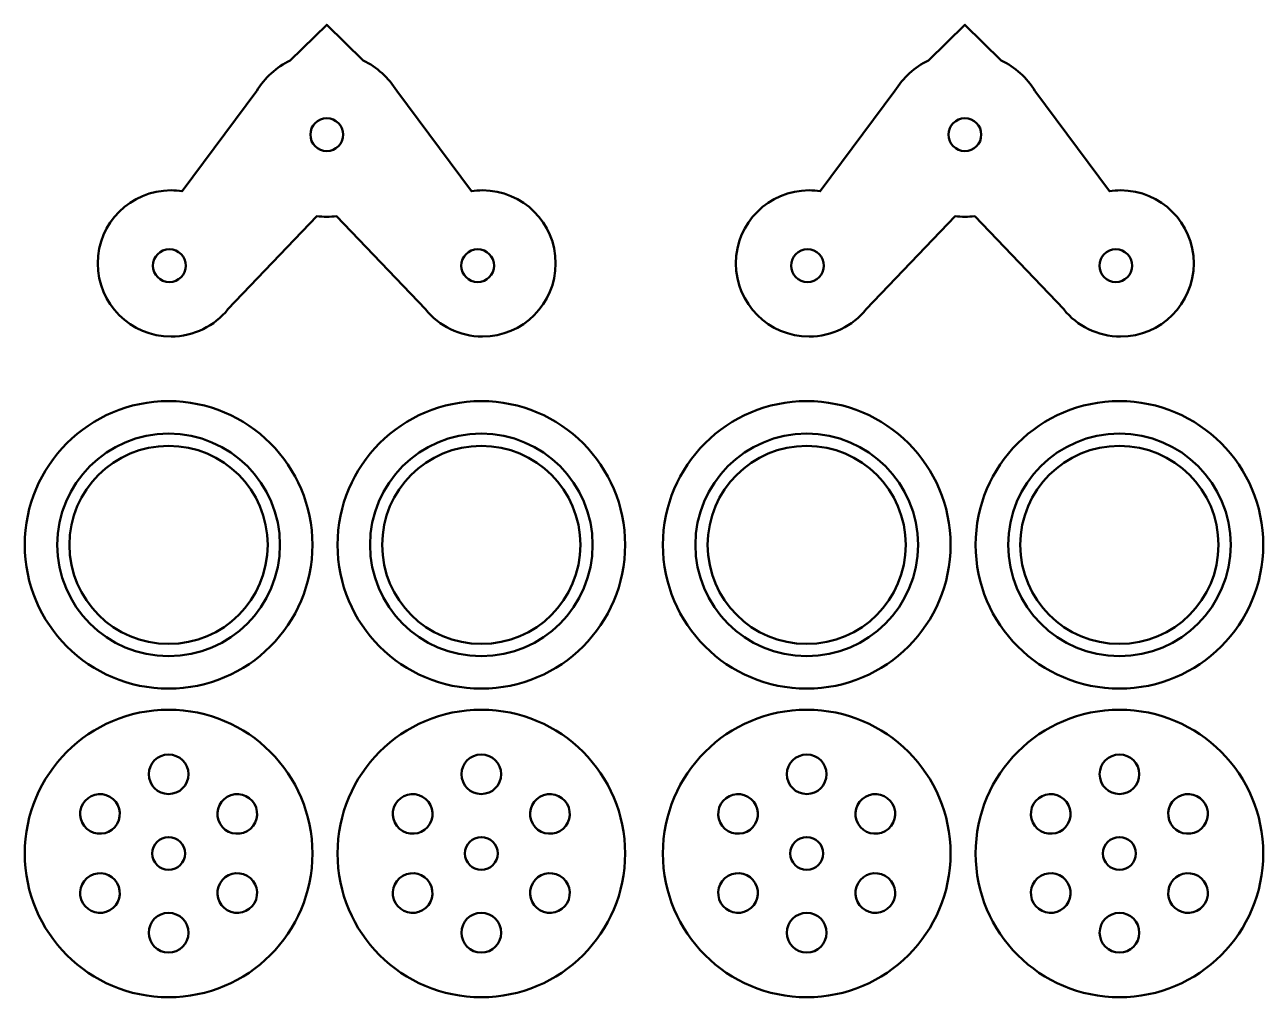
# Model space of a CAD drawing. Header units: inches. Extents: x 247 to 2765, y -1897 to -1110.
# Drawn here: x 525.5 to 638.6, y -1810.2 to -1721.3 of the extents above; entities that cross this region are included whole.
import ezdxf

# ---------------------------------------------------------------- set-up
doc = ezdxf.new("R2010")
doc.units = ezdxf.units.IN
doc.header["$MEASUREMENT"] = 0
doc.layers.add('Layer 1', color=7, linetype='Continuous')

# ---------------------------------------------------------------- blocks, each defined once
blk = doc.blocks.new('block 18')
at = {"layer": 'Layer 1', "color": 18, "lineweight": 50, "true_color": 0x010101}
for points in [[(538.62, -1755.72), (531.36, -1755.72), (525.48, -1761.61), (525.48, -1768.86), (525.48, -1776.12), (531.36, -1782), (538.62, -1782), (545.88, -1782), (551.76, -1776.12), (551.76, -1768.86), (551.76, -1761.61), (545.88, -1755.72), (538.62, -1755.72)], [(538.62, -1777.92), (533.62, -1777.92), (529.56, -1773.87), (529.56, -1768.86), (529.56, -1763.86), (533.62, -1759.81), (538.62, -1759.81), (543.62, -1759.81), (547.67, -1763.86), (547.67, -1768.86), (547.67, -1773.87), (543.62, -1777.92), (538.62, -1777.92)]]:
    blk.add_open_spline(points, degree=3, knots=[0, 0, 0, 0, 1, 1, 1, 2, 2, 2, 3, 3, 3, 4, 4, 4, 4], dxfattribs=at)
at = {"layer": 'Layer 1', "color": 240, "lineweight": 50, "true_color": 0xec2227}
blk.add_open_spline([(538.62, -1758.69), (544.24, -1758.69), (548.79, -1763.25), (548.79, -1768.86), (548.79, -1774.48), (544.24, -1779.04), (538.62, -1779.04), (533, -1779.04), (528.45, -1774.48), (528.45, -1768.86), (528.45, -1763.25), (533, -1758.69), (538.62, -1758.69)], degree=3, knots=[0, 0, 0, 0, 1, 1, 1, 2, 2, 2, 3, 3, 3, 4, 4, 4, 4], dxfattribs=at)
blk = doc.blocks.new('block 20')
at = {"layer": 'Layer 1', "color": 18, "lineweight": 50, "true_color": 0x010101}
for points in [[(567.19, -1755.72), (559.93, -1755.72), (554.05, -1761.61), (554.05, -1768.86), (554.05, -1776.12), (559.93, -1782), (567.19, -1782), (574.45, -1782), (580.33, -1776.12), (580.33, -1768.86), (580.33, -1761.61), (574.45, -1755.72), (567.19, -1755.72)], [(567.19, -1777.92), (562.19, -1777.92), (558.13, -1773.87), (558.13, -1768.86), (558.13, -1763.86), (562.19, -1759.81), (567.19, -1759.81), (572.19, -1759.81), (576.24, -1763.86), (576.24, -1768.86), (576.24, -1773.87), (572.19, -1777.92), (567.19, -1777.92)]]:
    blk.add_open_spline(points, degree=3, knots=[0, 0, 0, 0, 1, 1, 1, 2, 2, 2, 3, 3, 3, 4, 4, 4, 4], dxfattribs=at)
at = {"layer": 'Layer 1', "color": 240, "lineweight": 50, "true_color": 0xec2227}
blk.add_open_spline([(567.19, -1758.69), (572.81, -1758.69), (577.36, -1763.25), (577.36, -1768.86), (577.36, -1774.48), (572.81, -1779.04), (567.19, -1779.04), (561.57, -1779.04), (557.02, -1774.48), (557.02, -1768.86), (557.02, -1763.25), (561.57, -1758.69), (567.19, -1758.69)], degree=3, knots=[0, 0, 0, 0, 1, 1, 1, 2, 2, 2, 3, 3, 3, 4, 4, 4, 4], dxfattribs=at)
blk = doc.blocks.new('block 22')
at = {"layer": 'Layer 1', "color": 18, "lineweight": 50, "true_color": 0x010101}
for points in [[(596.92, -1755.72), (589.66, -1755.72), (583.78, -1761.61), (583.78, -1768.86), (583.78, -1776.12), (589.66, -1782), (596.92, -1782), (604.18, -1782), (610.06, -1776.12), (610.06, -1768.86), (610.06, -1761.61), (604.18, -1755.72), (596.92, -1755.72)], [(596.92, -1777.92), (591.92, -1777.92), (587.87, -1773.87), (587.87, -1768.86), (587.87, -1763.86), (591.92, -1759.81), (596.92, -1759.81), (601.92, -1759.81), (605.97, -1763.86), (605.97, -1768.86), (605.97, -1773.87), (601.92, -1777.92), (596.92, -1777.92)]]:
    blk.add_open_spline(points, degree=3, knots=[0, 0, 0, 0, 1, 1, 1, 2, 2, 2, 3, 3, 3, 4, 4, 4, 4], dxfattribs=at)
at = {"layer": 'Layer 1', "color": 240, "lineweight": 50, "true_color": 0xec2227}
blk.add_open_spline([(596.92, -1758.69), (602.54, -1758.69), (607.09, -1763.25), (607.09, -1768.86), (607.09, -1774.48), (602.54, -1779.04), (596.92, -1779.04), (591.3, -1779.04), (586.75, -1774.48), (586.75, -1768.86), (586.75, -1763.25), (591.3, -1758.69), (596.92, -1758.69)], degree=3, knots=[0, 0, 0, 0, 1, 1, 1, 2, 2, 2, 3, 3, 3, 4, 4, 4, 4], dxfattribs=at)
blk = doc.blocks.new('block 24')
at = {"layer": 'Layer 1', "color": 18, "lineweight": 50, "true_color": 0x010101}
for points in [[(625.49, -1755.72), (618.23, -1755.72), (612.35, -1761.61), (612.35, -1768.86), (612.35, -1776.12), (618.23, -1782), (625.49, -1782), (632.75, -1782), (638.63, -1776.12), (638.63, -1768.86), (638.63, -1761.61), (632.75, -1755.72), (625.49, -1755.72)], [(625.49, -1777.92), (620.49, -1777.92), (616.43, -1773.87), (616.43, -1768.86), (616.43, -1763.86), (620.49, -1759.81), (625.49, -1759.81), (630.49, -1759.81), (634.54, -1763.86), (634.54, -1768.86), (634.54, -1773.87), (630.49, -1777.92), (625.49, -1777.92)]]:
    blk.add_open_spline(points, degree=3, knots=[0, 0, 0, 0, 1, 1, 1, 2, 2, 2, 3, 3, 3, 4, 4, 4, 4], dxfattribs=at)
at = {"layer": 'Layer 1', "color": 240, "lineweight": 50, "true_color": 0xec2227}
blk.add_open_spline([(625.49, -1758.69), (631.11, -1758.69), (635.66, -1763.25), (635.66, -1768.86), (635.66, -1774.48), (631.11, -1779.04), (625.49, -1779.04), (619.87, -1779.04), (615.32, -1774.48), (615.32, -1768.86), (615.32, -1763.25), (619.87, -1758.69), (625.49, -1758.69)], degree=3, knots=[0, 0, 0, 0, 1, 1, 1, 2, 2, 2, 3, 3, 3, 4, 4, 4, 4], dxfattribs=at)

msp = doc.modelspace()

# ---------------------------------------------------------------- linework, layer by layer
at = {"layer": 'Layer 1', "color": 18, "lineweight": 50, "true_color": 0x010101}
for points, knots in [([(567.3, -1736.45), (566.95, -1736.45), (566.62, -1736.48), (566.29, -1736.53), (566.29, -1736.53), (559.46, -1727.36), (559.46, -1727.36), (558.72, -1726.17), (557.66, -1725.2), (556.4, -1724.57), (556.4, -1724.57), (553.07, -1721.32), (553.07, -1721.32), (553.07, -1721.32), (549.73, -1724.57), (549.73, -1724.57), (548.47, -1725.2), (547.41, -1726.17), (546.67, -1727.36), (546.67, -1727.36), (539.85, -1736.53), (539.85, -1736.53), (539.52, -1736.48), (539.18, -1736.45), (538.84, -1736.45), (535.15, -1736.45), (532.15, -1739.44), (532.15, -1743.13), (532.15, -1746.83), (535.15, -1749.82), (538.84, -1749.82), (540.94, -1749.82), (542.81, -1748.85), (544.04, -1747.33), (544.04, -1747.33), (552.16, -1738.82), (552.16, -1738.82), (552.46, -1738.85), (552.76, -1738.87), (553.07, -1738.87), (553.37, -1738.87), (553.67, -1738.85), (553.97, -1738.82), (553.97, -1738.82), (562.1, -1747.33), (562.1, -1747.33), (563.32, -1748.85), (565.19, -1749.82), (567.3, -1749.82), (570.99, -1749.82), (573.98, -1746.83), (573.98, -1743.13), (573.98, -1739.44), (570.99, -1736.45), (567.3, -1736.45)], [0, 0, 0, 0, 1, 1, 1, 2, 2, 2, 3, 3, 3, 4, 4, 4, 5, 5, 5, 6, 6, 6, 7, 7, 7, 8, 8, 8, 9, 9, 9, 10, 10, 10, 11, 11, 11, 12, 12, 12, 13, 13, 13, 14, 14, 14, 15, 15, 15, 16, 16, 16, 17, 17, 17, 18, 18, 18, 18]), ([(625.6, -1736.45), (625.25, -1736.45), (624.92, -1736.48), (624.59, -1736.53), (624.59, -1736.53), (617.77, -1727.36), (617.77, -1727.36), (617.03, -1726.17), (615.97, -1725.2), (614.7, -1724.57), (614.7, -1724.57), (611.37, -1721.32), (611.37, -1721.32), (611.37, -1721.32), (608.04, -1724.57), (608.04, -1724.57), (606.77, -1725.2), (605.71, -1726.17), (604.97, -1727.36), (604.97, -1727.36), (598.15, -1736.53), (598.15, -1736.53), (597.82, -1736.48), (597.48, -1736.45), (597.14, -1736.45), (593.45, -1736.45), (590.45, -1739.44), (590.45, -1743.13), (590.45, -1746.83), (593.45, -1749.82), (597.14, -1749.82), (599.24, -1749.82), (601.11, -1748.85), (602.34, -1747.33), (602.34, -1747.33), (610.47, -1738.82), (610.47, -1738.82), (610.76, -1738.85), (611.06, -1738.87), (611.37, -1738.87), (611.68, -1738.87), (611.98, -1738.85), (612.27, -1738.82), (612.27, -1738.82), (620.4, -1747.33), (620.4, -1747.33), (621.62, -1748.85), (623.5, -1749.82), (625.6, -1749.82), (629.29, -1749.82), (632.28, -1746.83), (632.28, -1743.13), (632.28, -1739.44), (629.29, -1736.45), (625.6, -1736.45)], [0, 0, 0, 0, 1, 1, 1, 2, 2, 2, 3, 3, 3, 4, 4, 4, 5, 5, 5, 6, 6, 6, 7, 7, 7, 8, 8, 8, 9, 9, 9, 10, 10, 10, 11, 11, 11, 12, 12, 12, 13, 13, 13, 14, 14, 14, 15, 15, 15, 16, 16, 16, 17, 17, 17, 18, 18, 18, 18]), ([(553.07, -1732.86), (552.24, -1732.86), (551.57, -1732.19), (551.57, -1731.36), (551.57, -1730.54), (552.24, -1729.86), (553.07, -1729.86), (553.9, -1729.86), (554.57, -1730.54), (554.57, -1731.36), (554.57, -1732.19), (553.9, -1732.86), (553.07, -1732.86)], [0, 0, 0, 0, 1, 1, 1, 2, 2, 2, 3, 3, 3, 4, 4, 4, 4]), ([(611.37, -1732.86), (610.54, -1732.86), (609.87, -1732.19), (609.87, -1731.36), (609.87, -1730.54), (610.54, -1729.86), (611.37, -1729.86), (612.2, -1729.86), (612.87, -1730.54), (612.87, -1731.36), (612.87, -1732.19), (612.2, -1732.86), (611.37, -1732.86)], [0, 0, 0, 0, 1, 1, 1, 2, 2, 2, 3, 3, 3, 4, 4, 4, 4]), ([(538.69, -1744.84), (537.86, -1744.84), (537.19, -1744.17), (537.19, -1743.34), (537.19, -1742.51), (537.86, -1741.84), (538.69, -1741.84), (539.52, -1741.84), (540.19, -1742.51), (540.19, -1743.34), (540.19, -1744.17), (539.52, -1744.84), (538.69, -1744.84)], [0, 0, 0, 0, 1, 1, 1, 2, 2, 2, 3, 3, 3, 4, 4, 4, 4]), ([(566.86, -1744.84), (566.03, -1744.84), (565.36, -1744.17), (565.36, -1743.34), (565.36, -1742.51), (566.03, -1741.84), (566.86, -1741.84), (567.68, -1741.84), (568.36, -1742.51), (568.36, -1743.34), (568.36, -1744.17), (567.68, -1744.84), (566.86, -1744.84)], [0, 0, 0, 0, 1, 1, 1, 2, 2, 2, 3, 3, 3, 4, 4, 4, 4]), ([(596.99, -1744.84), (596.16, -1744.84), (595.49, -1744.17), (595.49, -1743.34), (595.49, -1742.51), (596.16, -1741.84), (596.99, -1741.84), (597.82, -1741.84), (598.49, -1742.51), (598.49, -1743.34), (598.49, -1744.17), (597.82, -1744.84), (596.99, -1744.84)], [0, 0, 0, 0, 1, 1, 1, 2, 2, 2, 3, 3, 3, 4, 4, 4, 4]), ([(625.16, -1744.84), (624.33, -1744.84), (623.66, -1744.17), (623.66, -1743.34), (623.66, -1742.51), (624.33, -1741.84), (625.16, -1741.84), (625.99, -1741.84), (626.66, -1742.51), (626.66, -1743.34), (626.66, -1744.17), (625.98, -1744.84), (625.16, -1744.84)], [0, 0, 0, 0, 1, 1, 1, 2, 2, 2, 3, 3, 3, 4, 4, 4, 4]), ([(538.62, -1783.93), (531.36, -1783.93), (525.48, -1789.81), (525.48, -1797.07), (525.48, -1804.33), (531.36, -1810.21), (538.62, -1810.21), (545.88, -1810.21), (551.76, -1804.33), (551.76, -1797.07), (551.76, -1789.81), (545.88, -1783.93), (538.62, -1783.93)], [0, 0, 0, 0, 1, 1, 1, 2, 2, 2, 3, 3, 3, 4, 4, 4, 4]), ([(567.19, -1783.93), (559.93, -1783.93), (554.05, -1789.81), (554.05, -1797.07), (554.05, -1804.33), (559.93, -1810.21), (567.19, -1810.21), (574.45, -1810.21), (580.33, -1804.33), (580.33, -1797.07), (580.33, -1789.81), (574.45, -1783.93), (567.19, -1783.93)], [0, 0, 0, 0, 1, 1, 1, 2, 2, 2, 3, 3, 3, 4, 4, 4, 4]), ([(596.92, -1783.93), (589.66, -1783.93), (583.78, -1789.81), (583.78, -1797.07), (583.78, -1804.33), (589.66, -1810.21), (596.92, -1810.21), (604.18, -1810.21), (610.06, -1804.33), (610.06, -1797.07), (610.06, -1789.81), (604.18, -1783.93), (596.92, -1783.93)], [0, 0, 0, 0, 1, 1, 1, 2, 2, 2, 3, 3, 3, 4, 4, 4, 4]), ([(625.49, -1783.93), (618.23, -1783.93), (612.35, -1789.81), (612.35, -1797.07), (612.35, -1804.33), (618.23, -1810.21), (625.49, -1810.21), (632.75, -1810.21), (638.63, -1804.33), (638.63, -1797.07), (638.63, -1789.81), (632.75, -1783.93), (625.49, -1783.93)], [0, 0, 0, 0, 1, 1, 1, 2, 2, 2, 3, 3, 3, 4, 4, 4, 4]), ([(538.62, -1788.02), (539.62, -1788.02), (540.43, -1788.83), (540.43, -1789.83), (540.43, -1790.83), (539.62, -1791.64), (538.62, -1791.64), (537.62, -1791.64), (536.81, -1790.83), (536.81, -1789.83), (536.81, -1788.83), (537.62, -1788.02), (538.62, -1788.02)], [0, 0, 0, 0, 1, 1, 1, 2, 2, 2, 3, 3, 3, 4, 4, 4, 4]), ([(567.19, -1788.02), (568.19, -1788.02), (569, -1788.83), (569, -1789.83), (569, -1790.83), (568.19, -1791.64), (567.19, -1791.64), (566.19, -1791.64), (565.38, -1790.83), (565.38, -1789.83), (565.38, -1788.83), (566.19, -1788.02), (567.19, -1788.02)], [0, 0, 0, 0, 1, 1, 1, 2, 2, 2, 3, 3, 3, 4, 4, 4, 4]), ([(596.92, -1788.02), (597.92, -1788.02), (598.73, -1788.83), (598.73, -1789.83), (598.73, -1790.83), (597.92, -1791.64), (596.92, -1791.64), (595.92, -1791.64), (595.11, -1790.83), (595.11, -1789.83), (595.11, -1788.83), (595.92, -1788.02), (596.92, -1788.02)], [0, 0, 0, 0, 1, 1, 1, 2, 2, 2, 3, 3, 3, 4, 4, 4, 4]), ([(625.49, -1788.02), (626.49, -1788.02), (627.3, -1788.83), (627.3, -1789.83), (627.3, -1790.83), (626.49, -1791.64), (625.49, -1791.64), (624.49, -1791.64), (623.68, -1790.83), (623.68, -1789.83), (623.68, -1788.83), (624.49, -1788.02), (625.49, -1788.02)], [0, 0, 0, 0, 1, 1, 1, 2, 2, 2, 3, 3, 3, 4, 4, 4, 4]), ([(530.78, -1792.54), (531.28, -1791.68), (532.39, -1791.38), (533.25, -1791.88), (534.12, -1792.38), (534.42, -1793.49), (533.91, -1794.36), (533.41, -1795.22), (532.31, -1795.52), (531.44, -1795.02), (530.57, -1794.52), (530.28, -1793.41), (530.78, -1792.54)], [0, 0, 0, 0, 1, 1, 1, 2, 2, 2, 3, 3, 3, 4, 4, 4, 4]), ([(545.8, -1795.02), (544.93, -1795.52), (543.82, -1795.22), (543.32, -1794.36), (542.82, -1793.49), (543.12, -1792.38), (543.98, -1791.88), (544.85, -1791.38), (545.96, -1791.68), (546.46, -1792.54), (546.96, -1793.41), (546.66, -1794.52), (545.8, -1795.02)], [0, 0, 0, 0, 1, 1, 1, 2, 2, 2, 3, 3, 3, 4, 4, 4, 4]), ([(559.35, -1792.54), (559.85, -1791.68), (560.96, -1791.38), (561.82, -1791.88), (562.69, -1792.38), (562.99, -1793.49), (562.48, -1794.36), (561.98, -1795.22), (560.88, -1795.52), (560.01, -1795.02), (559.14, -1794.52), (558.85, -1793.41), (559.35, -1792.54)], [0, 0, 0, 0, 1, 1, 1, 2, 2, 2, 3, 3, 3, 4, 4, 4, 4]), ([(574.37, -1795.02), (573.5, -1795.52), (572.39, -1795.22), (571.89, -1794.36), (571.39, -1793.49), (571.69, -1792.38), (572.55, -1791.88), (573.42, -1791.38), (574.53, -1791.68), (575.03, -1792.54), (575.53, -1793.41), (575.23, -1794.52), (574.37, -1795.02)], [0, 0, 0, 0, 1, 1, 1, 2, 2, 2, 3, 3, 3, 4, 4, 4, 4]), ([(589.08, -1792.54), (589.58, -1791.68), (590.69, -1791.38), (591.55, -1791.88), (592.42, -1792.38), (592.72, -1793.49), (592.22, -1794.36), (591.72, -1795.22), (590.61, -1795.52), (589.74, -1795.02), (588.87, -1794.52), (588.58, -1793.41), (589.08, -1792.54)], [0, 0, 0, 0, 1, 1, 1, 2, 2, 2, 3, 3, 3, 4, 4, 4, 4]), ([(604.1, -1795.02), (603.23, -1795.52), (602.12, -1795.22), (601.62, -1794.36), (601.12, -1793.49), (601.42, -1792.38), (602.29, -1791.88), (603.15, -1791.38), (604.26, -1791.68), (604.76, -1792.54), (605.26, -1793.41), (604.96, -1794.52), (604.1, -1795.02)], [0, 0, 0, 0, 1, 1, 1, 2, 2, 2, 3, 3, 3, 4, 4, 4, 4]), ([(617.65, -1792.54), (618.15, -1791.68), (619.26, -1791.38), (620.12, -1791.88), (620.99, -1792.38), (621.29, -1793.49), (620.79, -1794.36), (620.28, -1795.22), (619.18, -1795.52), (618.31, -1795.02), (617.44, -1794.52), (617.15, -1793.41), (617.65, -1792.54)], [0, 0, 0, 0, 1, 1, 1, 2, 2, 2, 3, 3, 3, 4, 4, 4, 4]), ([(632.67, -1795.02), (631.8, -1795.52), (630.69, -1795.22), (630.19, -1794.36), (629.69, -1793.49), (629.99, -1792.38), (630.86, -1791.88), (631.72, -1791.38), (632.83, -1791.68), (633.33, -1792.54), (633.83, -1793.41), (633.53, -1794.52), (632.67, -1795.02)], [0, 0, 0, 0, 1, 1, 1, 2, 2, 2, 3, 3, 3, 4, 4, 4, 4]), ([(538.62, -1798.57), (537.79, -1798.57), (537.12, -1797.9), (537.12, -1797.07), (537.12, -1796.24), (537.79, -1795.57), (538.62, -1795.57), (539.45, -1795.57), (540.12, -1796.24), (540.12, -1797.07), (540.12, -1797.9), (539.45, -1798.57), (538.62, -1798.57)], [0, 0, 0, 0, 1, 1, 1, 2, 2, 2, 3, 3, 3, 4, 4, 4, 4]), ([(567.19, -1798.57), (566.36, -1798.57), (565.69, -1797.9), (565.69, -1797.07), (565.69, -1796.24), (566.36, -1795.57), (567.19, -1795.57), (568.02, -1795.57), (568.69, -1796.24), (568.69, -1797.07), (568.69, -1797.9), (568.02, -1798.57), (567.19, -1798.57)], [0, 0, 0, 0, 1, 1, 1, 2, 2, 2, 3, 3, 3, 4, 4, 4, 4]), ([(596.92, -1798.57), (596.09, -1798.57), (595.42, -1797.9), (595.42, -1797.07), (595.42, -1796.24), (596.09, -1795.57), (596.92, -1795.57), (597.75, -1795.57), (598.42, -1796.24), (598.42, -1797.07), (598.42, -1797.9), (597.75, -1798.57), (596.92, -1798.57)], [0, 0, 0, 0, 1, 1, 1, 2, 2, 2, 3, 3, 3, 4, 4, 4, 4]), ([(625.49, -1798.57), (624.66, -1798.57), (623.99, -1797.9), (623.99, -1797.07), (623.99, -1796.24), (624.66, -1795.57), (625.49, -1795.57), (626.32, -1795.57), (626.99, -1796.24), (626.99, -1797.07), (626.99, -1797.9), (626.32, -1798.57), (625.49, -1798.57)], [0, 0, 0, 0, 1, 1, 1, 2, 2, 2, 3, 3, 3, 4, 4, 4, 4]), ([(533.25, -1802.26), (532.39, -1802.76), (531.28, -1802.47), (530.78, -1801.6), (530.28, -1800.73), (530.57, -1799.62), (531.44, -1799.12), (532.31, -1798.62), (533.41, -1798.92), (533.91, -1799.79), (534.41, -1800.65), (534.12, -1801.76), (533.25, -1802.26)], [0, 0, 0, 0, 1, 1, 1, 2, 2, 2, 3, 3, 3, 4, 4, 4, 4]), ([(546.46, -1801.6), (545.96, -1802.47), (544.85, -1802.76), (543.98, -1802.26), (543.12, -1801.76), (542.82, -1800.65), (543.32, -1799.79), (543.82, -1798.92), (544.93, -1798.62), (545.8, -1799.12), (546.66, -1799.62), (546.96, -1800.73), (546.46, -1801.6)], [0, 0, 0, 0, 1, 1, 1, 2, 2, 2, 3, 3, 3, 4, 4, 4, 4]), ([(561.82, -1802.26), (560.96, -1802.76), (559.85, -1802.47), (559.35, -1801.6), (558.85, -1800.73), (559.14, -1799.62), (560.01, -1799.12), (560.88, -1798.62), (561.98, -1798.92), (562.48, -1799.79), (562.98, -1800.65), (562.69, -1801.76), (561.82, -1802.26)], [0, 0, 0, 0, 1, 1, 1, 2, 2, 2, 3, 3, 3, 4, 4, 4, 4]), ([(575.03, -1801.6), (574.53, -1802.47), (573.42, -1802.76), (572.55, -1802.26), (571.69, -1801.76), (571.39, -1800.65), (571.89, -1799.79), (572.39, -1798.92), (573.5, -1798.62), (574.37, -1799.12), (575.23, -1799.62), (575.53, -1800.73), (575.03, -1801.6)], [0, 0, 0, 0, 1, 1, 1, 2, 2, 2, 3, 3, 3, 4, 4, 4, 4]), ([(591.55, -1802.26), (590.69, -1802.76), (589.58, -1802.47), (589.08, -1801.6), (588.58, -1800.73), (588.87, -1799.62), (589.74, -1799.12), (590.61, -1798.62), (591.72, -1798.92), (592.22, -1799.79), (592.72, -1800.65), (592.42, -1801.76), (591.55, -1802.26)], [0, 0, 0, 0, 1, 1, 1, 2, 2, 2, 3, 3, 3, 4, 4, 4, 4]), ([(604.76, -1801.6), (604.26, -1802.47), (603.15, -1802.76), (602.29, -1802.26), (601.42, -1801.76), (601.12, -1800.65), (601.62, -1799.79), (602.12, -1798.92), (603.23, -1798.62), (604.1, -1799.12), (604.96, -1799.62), (605.26, -1800.73), (604.76, -1801.6)], [0, 0, 0, 0, 1, 1, 1, 2, 2, 2, 3, 3, 3, 4, 4, 4, 4]), ([(620.12, -1802.26), (619.26, -1802.76), (618.15, -1802.47), (617.65, -1801.6), (617.15, -1800.73), (617.44, -1799.62), (618.31, -1799.12), (619.18, -1798.62), (620.29, -1798.92), (620.79, -1799.79), (621.29, -1800.65), (620.99, -1801.76), (620.12, -1802.26)], [0, 0, 0, 0, 1, 1, 1, 2, 2, 2, 3, 3, 3, 4, 4, 4, 4]), ([(633.33, -1801.6), (632.83, -1802.47), (631.72, -1802.76), (630.86, -1802.26), (629.99, -1801.76), (629.69, -1800.65), (630.19, -1799.79), (630.69, -1798.92), (631.8, -1798.62), (632.67, -1799.12), (633.53, -1799.62), (633.83, -1800.73), (633.33, -1801.6)], [0, 0, 0, 0, 1, 1, 1, 2, 2, 2, 3, 3, 3, 4, 4, 4, 4]), ([(538.62, -1806.13), (537.62, -1806.13), (536.81, -1805.31), (536.81, -1804.31), (536.81, -1803.31), (537.62, -1802.5), (538.62, -1802.5), (539.62, -1802.5), (540.43, -1803.31), (540.43, -1804.31), (540.43, -1805.32), (539.62, -1806.13), (538.62, -1806.13)], [0, 0, 0, 0, 1, 1, 1, 2, 2, 2, 3, 3, 3, 4, 4, 4, 4]), ([(567.19, -1806.13), (566.19, -1806.13), (565.38, -1805.31), (565.38, -1804.31), (565.38, -1803.31), (566.19, -1802.5), (567.19, -1802.5), (568.19, -1802.5), (569, -1803.31), (569, -1804.31), (569, -1805.32), (568.19, -1806.13), (567.19, -1806.13)], [0, 0, 0, 0, 1, 1, 1, 2, 2, 2, 3, 3, 3, 4, 4, 4, 4]), ([(596.92, -1806.13), (595.92, -1806.13), (595.11, -1805.31), (595.11, -1804.31), (595.11, -1803.31), (595.92, -1802.5), (596.92, -1802.5), (597.92, -1802.5), (598.73, -1803.31), (598.73, -1804.31), (598.73, -1805.32), (597.92, -1806.13), (596.92, -1806.13)], [0, 0, 0, 0, 1, 1, 1, 2, 2, 2, 3, 3, 3, 4, 4, 4, 4]), ([(625.49, -1806.13), (624.49, -1806.13), (623.68, -1805.31), (623.68, -1804.31), (623.68, -1803.31), (624.49, -1802.5), (625.49, -1802.5), (626.49, -1802.5), (627.3, -1803.31), (627.3, -1804.31), (627.3, -1805.32), (626.49, -1806.13), (625.49, -1806.13)], [0, 0, 0, 0, 1, 1, 1, 2, 2, 2, 3, 3, 3, 4, 4, 4, 4])]:
    msp.add_open_spline(points, degree=3, knots=knots, dxfattribs=at)

# ---------------------------------------------------------------- block references
at = {"layer": 'Layer 1'}
for name in ['block 18', 'block 20', 'block 22', 'block 24']:
    msp.add_blockref(name, (0, 0), dxfattribs=at)

doc.saveas('drawing.dxf')
